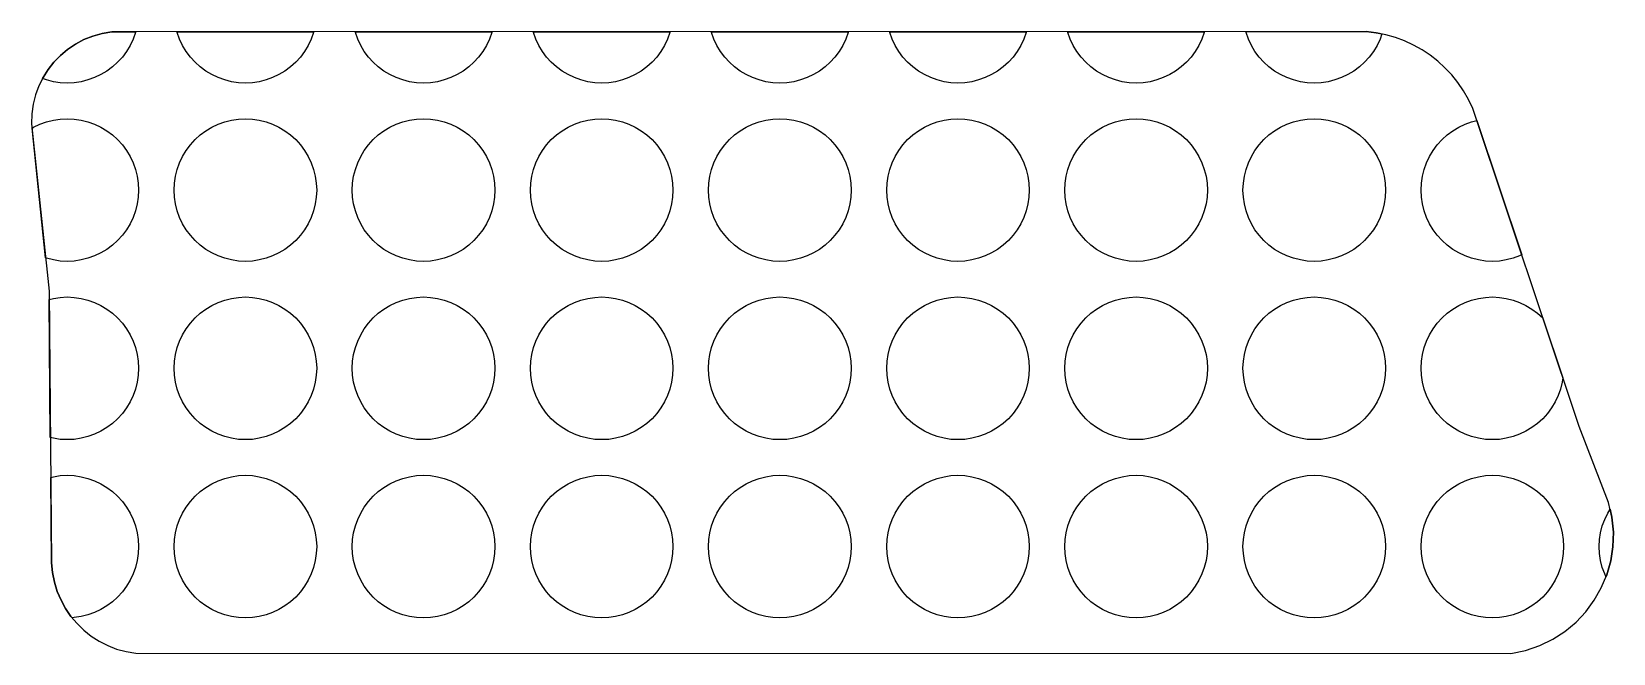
# Model space of a CAD drawing. Header units: millimetres. Extents: x -41 to 93, y -13 to 82.
# Drawn here: x -41.18 to -18.98, y 73.2 to 81.92 of the extents above; entities that cross this region are included whole.
import ezdxf

# ---------------------------------------------------------------- set-up
doc = ezdxf.new("R2010")
doc.units = ezdxf.units.MM
doc.layers.add('background', color=7, linetype='Continuous')
doc.layers.add('outline_1', color=3, linetype='Continuous')

msp = doc.modelspace()

# ---------------------------------------------------------------- linework, layer by layer
at = {"layer": 'background'}
for points in [[(-41.021, 81.276), (-40.951, 81.388), (-40.869, 81.491), (-40.778, 81.586), (-40.677, 81.67), (-40.567, 81.744), (-40.449, 81.807), (-40.324, 81.857), (-40.193, 81.894), (-40.056, 81.917), (-39.722, 81.917), (-39.724, 81.907), (-39.757, 81.815), (-39.799, 81.726), (-39.85, 81.642), (-39.908, 81.563), (-39.974, 81.491), (-40.047, 81.425), (-40.126, 81.366), (-40.21, 81.316), (-40.299, 81.274), (-40.391, 81.241), (-40.486, 81.217), (-40.583, 81.202), (-40.681, 81.198), (-40.779, 81.202), (-40.876, 81.217), (-40.972, 81.241), (-41.029, 81.261)], [(-37.222, 81.917), (-37.224, 81.907), (-37.257, 81.815), (-37.299, 81.726), (-37.35, 81.642), (-37.408, 81.563), (-37.474, 81.491), (-37.547, 81.425), (-37.626, 81.366), (-37.71, 81.316), (-37.799, 81.274), (-37.891, 81.241), (-37.986, 81.217), (-38.083, 81.202), (-38.181, 81.198), (-38.279, 81.202), (-38.376, 81.217), (-38.472, 81.241), (-38.564, 81.274), (-38.653, 81.316), (-38.737, 81.366), (-38.816, 81.425), (-38.888, 81.491), (-38.954, 81.563), (-39.013, 81.642), (-39.063, 81.726), (-39.105, 81.815), (-39.138, 81.907), (-39.141, 81.917)], [(-34.722, 81.917), (-34.724, 81.907), (-34.757, 81.815), (-34.799, 81.726), (-34.85, 81.642), (-34.908, 81.563), (-34.974, 81.491), (-35.047, 81.425), (-35.126, 81.366), (-35.21, 81.316), (-35.299, 81.274), (-35.391, 81.241), (-35.486, 81.217), (-35.583, 81.202), (-35.681, 81.198), (-35.779, 81.202), (-35.876, 81.217), (-35.972, 81.241), (-36.064, 81.274), (-36.153, 81.316), (-36.237, 81.366), (-36.316, 81.425), (-36.388, 81.491), (-36.454, 81.563), (-36.513, 81.642), (-36.563, 81.726), (-36.605, 81.815), (-36.638, 81.907), (-36.641, 81.917)], [(-32.222, 81.918), (-32.224, 81.907), (-32.257, 81.815), (-32.299, 81.726), (-32.35, 81.642), (-32.408, 81.563), (-32.474, 81.491), (-32.547, 81.425), (-32.626, 81.366), (-32.71, 81.316), (-32.799, 81.274), (-32.891, 81.241), (-32.986, 81.217), (-33.083, 81.202), (-33.181, 81.198), (-33.279, 81.202), (-33.376, 81.217), (-33.472, 81.241), (-33.564, 81.274), (-33.653, 81.316), (-33.737, 81.366), (-33.816, 81.425), (-33.888, 81.491), (-33.954, 81.563), (-34.013, 81.642), (-34.063, 81.726), (-34.105, 81.815), (-34.138, 81.907), (-34.141, 81.918)], [(-29.722, 81.918), (-29.724, 81.907), (-29.757, 81.815), (-29.799, 81.726), (-29.85, 81.642), (-29.908, 81.563), (-29.974, 81.491), (-30.047, 81.425), (-30.126, 81.366), (-30.21, 81.316), (-30.299, 81.274), (-30.391, 81.241), (-30.486, 81.217), (-30.583, 81.202), (-30.681, 81.198), (-30.779, 81.202), (-30.876, 81.217), (-30.972, 81.241), (-31.064, 81.274), (-31.153, 81.316), (-31.237, 81.366), (-31.316, 81.425), (-31.388, 81.491), (-31.454, 81.563), (-31.513, 81.642), (-31.563, 81.726), (-31.605, 81.815), (-31.638, 81.907), (-31.641, 81.918)], [(-27.222, 81.918), (-27.224, 81.907), (-27.257, 81.815), (-27.299, 81.726), (-27.35, 81.642), (-27.408, 81.563), (-27.474, 81.491), (-27.547, 81.425), (-27.626, 81.366), (-27.71, 81.316), (-27.799, 81.274), (-27.891, 81.241), (-27.986, 81.217), (-28.083, 81.202), (-28.181, 81.198), (-28.279, 81.202), (-28.376, 81.217), (-28.472, 81.241), (-28.564, 81.274), (-28.653, 81.316), (-28.737, 81.366), (-28.816, 81.425), (-28.888, 81.491), (-28.954, 81.563), (-29.013, 81.642), (-29.063, 81.726), (-29.105, 81.815), (-29.138, 81.907), (-29.141, 81.918)], [(-24.722, 81.918), (-24.724, 81.907), (-24.757, 81.815), (-24.799, 81.726), (-24.85, 81.642), (-24.908, 81.563), (-24.974, 81.491), (-25.047, 81.425), (-25.126, 81.366), (-25.21, 81.316), (-25.299, 81.274), (-25.391, 81.241), (-25.486, 81.217), (-25.583, 81.202), (-25.681, 81.198), (-25.779, 81.202), (-25.876, 81.217), (-25.972, 81.241), (-26.064, 81.274), (-26.153, 81.316), (-26.237, 81.366), (-26.316, 81.425), (-26.388, 81.491), (-26.454, 81.563), (-26.513, 81.642), (-26.563, 81.726), (-26.605, 81.815), (-26.638, 81.907), (-26.641, 81.918)], [(-22.452, 81.919), (-22.312, 81.902), (-22.232, 81.886), (-22.257, 81.815), (-22.299, 81.726), (-22.35, 81.642), (-22.408, 81.563), (-22.474, 81.491), (-22.547, 81.425), (-22.626, 81.366), (-22.71, 81.316), (-22.799, 81.274), (-22.891, 81.241), (-22.986, 81.217), (-23.083, 81.202), (-23.181, 81.198), (-23.279, 81.202), (-23.376, 81.217), (-23.472, 81.241), (-23.564, 81.274), (-23.653, 81.316), (-23.737, 81.366), (-23.816, 81.425), (-23.888, 81.491), (-23.954, 81.563), (-24.013, 81.642), (-24.063, 81.726), (-24.105, 81.815), (-24.138, 81.907), (-24.141, 81.918)], [(-41.175, 80.566), (-41.153, 80.58), (-41.064, 80.621), (-40.972, 80.655), (-40.876, 80.678), (-40.779, 80.693), (-40.681, 80.698), (-40.583, 80.693), (-40.486, 80.678), (-40.391, 80.655), (-40.299, 80.621), (-40.21, 80.58), (-40.126, 80.529), (-40.047, 80.471), (-39.974, 80.405), (-39.908, 80.332), (-39.85, 80.253), (-39.799, 80.169), (-39.757, 80.08), (-39.724, 79.988), (-39.7, 79.893), (-39.686, 79.796), (-39.681, 79.698), (-39.686, 79.6), (-39.7, 79.503), (-39.724, 79.407), (-39.757, 79.315), (-39.799, 79.226), (-39.85, 79.142), (-39.908, 79.063), (-39.974, 78.991), (-40.047, 78.925), (-40.126, 78.866), (-40.21, 78.816), (-40.299, 78.774), (-40.391, 78.741), (-40.486, 78.717), (-40.583, 78.702), (-40.681, 78.698), (-40.779, 78.702), (-40.876, 78.717), (-40.972, 78.741), (-40.986, 78.746)], [(-37.181, 79.698), (-37.186, 79.6), (-37.2, 79.503), (-37.224, 79.407), (-37.257, 79.315), (-37.299, 79.226), (-37.35, 79.142), (-37.408, 79.063), (-37.474, 78.991), (-37.547, 78.925), (-37.626, 78.866), (-37.71, 78.816), (-37.799, 78.774), (-37.891, 78.741), (-37.986, 78.717), (-38.083, 78.702), (-38.181, 78.698), (-38.279, 78.702), (-38.376, 78.717), (-38.472, 78.741), (-38.564, 78.774), (-38.653, 78.816), (-38.737, 78.866), (-38.816, 78.925), (-38.888, 78.991), (-38.954, 79.063), (-39.013, 79.142), (-39.063, 79.226), (-39.105, 79.315), (-39.138, 79.407), (-39.162, 79.503), (-39.176, 79.6), (-39.181, 79.698), (-39.176, 79.796), (-39.162, 79.893), (-39.138, 79.988), (-39.105, 80.08), (-39.063, 80.169), (-39.013, 80.253), (-38.954, 80.332), (-38.888, 80.405), (-38.816, 80.471), (-38.737, 80.529), (-38.653, 80.58), (-38.564, 80.621), (-38.472, 80.655), (-38.376, 80.678), (-38.279, 80.693), (-38.181, 80.698), (-38.083, 80.693), (-37.986, 80.678), (-37.891, 80.655), (-37.799, 80.621), (-37.71, 80.58), (-37.626, 80.529), (-37.547, 80.471), (-37.474, 80.405), (-37.408, 80.332), (-37.35, 80.253), (-37.299, 80.169), (-37.257, 80.08), (-37.224, 79.988), (-37.2, 79.893), (-37.186, 79.796)], [(-34.681, 79.698), (-34.686, 79.6), (-34.7, 79.503), (-34.724, 79.407), (-34.757, 79.315), (-34.799, 79.226), (-34.85, 79.142), (-34.908, 79.063), (-34.974, 78.991), (-35.047, 78.925), (-35.126, 78.866), (-35.21, 78.816), (-35.299, 78.774), (-35.391, 78.741), (-35.486, 78.717), (-35.583, 78.702), (-35.681, 78.698), (-35.779, 78.702), (-35.876, 78.717), (-35.972, 78.741), (-36.064, 78.774), (-36.153, 78.816), (-36.237, 78.866), (-36.316, 78.925), (-36.388, 78.991), (-36.454, 79.063), (-36.513, 79.142), (-36.563, 79.226), (-36.605, 79.315), (-36.638, 79.407), (-36.662, 79.503), (-36.676, 79.6), (-36.681, 79.698), (-36.676, 79.796), (-36.662, 79.893), (-36.638, 79.988), (-36.605, 80.08), (-36.563, 80.169), (-36.513, 80.253), (-36.454, 80.332), (-36.388, 80.405), (-36.316, 80.471), (-36.237, 80.529), (-36.153, 80.58), (-36.064, 80.621), (-35.972, 80.655), (-35.876, 80.678), (-35.779, 80.693), (-35.681, 80.698), (-35.583, 80.693), (-35.486, 80.678), (-35.391, 80.655), (-35.299, 80.621), (-35.21, 80.58), (-35.126, 80.529), (-35.047, 80.471), (-34.974, 80.405), (-34.908, 80.332), (-34.85, 80.253), (-34.799, 80.169), (-34.757, 80.08), (-34.724, 79.988), (-34.7, 79.893), (-34.686, 79.796)], [(-32.181, 79.698), (-32.186, 79.6), (-32.2, 79.503), (-32.224, 79.407), (-32.257, 79.315), (-32.299, 79.226), (-32.35, 79.142), (-32.408, 79.063), (-32.474, 78.991), (-32.547, 78.925), (-32.626, 78.866), (-32.71, 78.816), (-32.799, 78.774), (-32.891, 78.741), (-32.986, 78.717), (-33.083, 78.702), (-33.181, 78.698), (-33.279, 78.702), (-33.376, 78.717), (-33.472, 78.741), (-33.564, 78.774), (-33.653, 78.816), (-33.737, 78.866), (-33.816, 78.925), (-33.888, 78.991), (-33.954, 79.063), (-34.013, 79.142), (-34.063, 79.226), (-34.105, 79.315), (-34.138, 79.407), (-34.162, 79.503), (-34.176, 79.6), (-34.181, 79.698), (-34.176, 79.796), (-34.162, 79.893), (-34.138, 79.988), (-34.105, 80.08), (-34.063, 80.169), (-34.013, 80.253), (-33.954, 80.332), (-33.888, 80.405), (-33.816, 80.471), (-33.737, 80.529), (-33.653, 80.58), (-33.564, 80.621), (-33.472, 80.655), (-33.376, 80.678), (-33.279, 80.693), (-33.181, 80.698), (-33.083, 80.693), (-32.986, 80.678), (-32.891, 80.655), (-32.799, 80.621), (-32.71, 80.58), (-32.626, 80.529), (-32.547, 80.471), (-32.474, 80.405), (-32.408, 80.332), (-32.35, 80.253), (-32.299, 80.169), (-32.257, 80.08), (-32.224, 79.988), (-32.2, 79.893), (-32.186, 79.796)], [(-29.681, 79.698), (-29.686, 79.6), (-29.7, 79.503), (-29.724, 79.407), (-29.757, 79.315), (-29.799, 79.226), (-29.85, 79.142), (-29.908, 79.063), (-29.974, 78.991), (-30.047, 78.925), (-30.126, 78.866), (-30.21, 78.816), (-30.299, 78.774), (-30.391, 78.741), (-30.486, 78.717), (-30.583, 78.702), (-30.681, 78.698), (-30.779, 78.702), (-30.876, 78.717), (-30.972, 78.741), (-31.064, 78.774), (-31.153, 78.816), (-31.237, 78.866), (-31.316, 78.925), (-31.388, 78.991), (-31.454, 79.063), (-31.513, 79.142), (-31.563, 79.226), (-31.605, 79.315), (-31.638, 79.407), (-31.662, 79.503), (-31.676, 79.6), (-31.681, 79.698), (-31.676, 79.796), (-31.662, 79.893), (-31.638, 79.988), (-31.605, 80.08), (-31.563, 80.169), (-31.513, 80.253), (-31.454, 80.332), (-31.388, 80.405), (-31.316, 80.471), (-31.237, 80.529), (-31.153, 80.58), (-31.064, 80.621), (-30.972, 80.655), (-30.876, 80.678), (-30.779, 80.693), (-30.681, 80.698), (-30.583, 80.693), (-30.486, 80.678), (-30.391, 80.655), (-30.299, 80.621), (-30.21, 80.58), (-30.126, 80.529), (-30.047, 80.471), (-29.974, 80.405), (-29.908, 80.332), (-29.85, 80.253), (-29.799, 80.169), (-29.757, 80.08), (-29.724, 79.988), (-29.7, 79.893), (-29.686, 79.796)], [(-27.181, 79.698), (-27.186, 79.6), (-27.2, 79.503), (-27.224, 79.407), (-27.257, 79.315), (-27.299, 79.226), (-27.35, 79.142), (-27.408, 79.063), (-27.474, 78.991), (-27.547, 78.925), (-27.626, 78.866), (-27.71, 78.816), (-27.799, 78.774), (-27.891, 78.741), (-27.986, 78.717), (-28.083, 78.702), (-28.181, 78.698), (-28.279, 78.702), (-28.376, 78.717), (-28.472, 78.741), (-28.564, 78.774), (-28.653, 78.816), (-28.737, 78.866), (-28.816, 78.925), (-28.888, 78.991), (-28.954, 79.063), (-29.013, 79.142), (-29.063, 79.226), (-29.105, 79.315), (-29.138, 79.407), (-29.162, 79.503), (-29.176, 79.6), (-29.181, 79.698), (-29.176, 79.796), (-29.162, 79.893), (-29.138, 79.988), (-29.105, 80.08), (-29.063, 80.169), (-29.013, 80.253), (-28.954, 80.332), (-28.888, 80.405), (-28.816, 80.471), (-28.737, 80.529), (-28.653, 80.58), (-28.564, 80.621), (-28.472, 80.655), (-28.376, 80.678), (-28.279, 80.693), (-28.181, 80.698), (-28.083, 80.693), (-27.986, 80.678), (-27.891, 80.655), (-27.799, 80.621), (-27.71, 80.58), (-27.626, 80.529), (-27.547, 80.471), (-27.474, 80.405), (-27.408, 80.332), (-27.35, 80.253), (-27.299, 80.169), (-27.257, 80.08), (-27.224, 79.988), (-27.2, 79.893), (-27.186, 79.796)], [(-24.681, 79.698), (-24.686, 79.6), (-24.7, 79.503), (-24.724, 79.407), (-24.757, 79.315), (-24.799, 79.226), (-24.85, 79.142), (-24.908, 79.063), (-24.974, 78.991), (-25.047, 78.925), (-25.126, 78.866), (-25.21, 78.816), (-25.299, 78.774), (-25.391, 78.741), (-25.486, 78.717), (-25.583, 78.702), (-25.681, 78.698), (-25.779, 78.702), (-25.876, 78.717), (-25.972, 78.741), (-26.064, 78.774), (-26.153, 78.816), (-26.237, 78.866), (-26.316, 78.925), (-26.388, 78.991), (-26.454, 79.063), (-26.513, 79.142), (-26.563, 79.226), (-26.605, 79.315), (-26.638, 79.407), (-26.662, 79.503), (-26.676, 79.6), (-26.681, 79.698), (-26.676, 79.796), (-26.662, 79.893), (-26.638, 79.988), (-26.605, 80.08), (-26.563, 80.169), (-26.513, 80.253), (-26.454, 80.332), (-26.388, 80.405), (-26.316, 80.471), (-26.237, 80.529), (-26.153, 80.58), (-26.064, 80.621), (-25.972, 80.655), (-25.876, 80.678), (-25.779, 80.693), (-25.681, 80.698), (-25.583, 80.693), (-25.486, 80.678), (-25.391, 80.655), (-25.299, 80.621), (-25.21, 80.58), (-25.126, 80.529), (-25.047, 80.471), (-24.974, 80.405), (-24.908, 80.332), (-24.85, 80.253), (-24.799, 80.169), (-24.757, 80.08), (-24.724, 79.988), (-24.7, 79.893), (-24.686, 79.796)], [(-22.181, 79.698), (-22.186, 79.6), (-22.2, 79.503), (-22.224, 79.407), (-22.257, 79.315), (-22.299, 79.226), (-22.35, 79.142), (-22.408, 79.063), (-22.474, 78.991), (-22.547, 78.925), (-22.626, 78.866), (-22.71, 78.816), (-22.799, 78.774), (-22.891, 78.741), (-22.986, 78.717), (-23.083, 78.702), (-23.181, 78.698), (-23.279, 78.702), (-23.376, 78.717), (-23.472, 78.741), (-23.564, 78.774), (-23.653, 78.816), (-23.737, 78.866), (-23.816, 78.925), (-23.888, 78.991), (-23.954, 79.063), (-24.013, 79.142), (-24.063, 79.226), (-24.105, 79.315), (-24.138, 79.407), (-24.162, 79.503), (-24.176, 79.6), (-24.181, 79.698), (-24.176, 79.796), (-24.162, 79.893), (-24.138, 79.988), (-24.105, 80.08), (-24.063, 80.169), (-24.013, 80.253), (-23.954, 80.332), (-23.888, 80.405), (-23.816, 80.471), (-23.737, 80.529), (-23.653, 80.58), (-23.564, 80.621), (-23.472, 80.655), (-23.376, 80.678), (-23.279, 80.693), (-23.181, 80.698), (-23.083, 80.693), (-22.986, 80.678), (-22.891, 80.655), (-22.799, 80.621), (-22.71, 80.58), (-22.626, 80.529), (-22.547, 80.471), (-22.474, 80.405), (-22.408, 80.332), (-22.35, 80.253), (-22.299, 80.169), (-22.257, 80.08), (-22.224, 79.988), (-22.2, 79.893), (-22.186, 79.796)], [(-20.269, 78.788), (-20.299, 78.774), (-20.391, 78.741), (-20.486, 78.717), (-20.583, 78.702), (-20.681, 78.698), (-20.779, 78.702), (-20.876, 78.717), (-20.972, 78.741), (-21.064, 78.774), (-21.153, 78.816), (-21.237, 78.866), (-21.316, 78.925), (-21.388, 78.991), (-21.454, 79.063), (-21.513, 79.142), (-21.563, 79.226), (-21.605, 79.315), (-21.638, 79.407), (-21.662, 79.503), (-21.676, 79.6), (-21.681, 79.698), (-21.676, 79.796), (-21.662, 79.893), (-21.638, 79.988), (-21.605, 80.08), (-21.563, 80.169), (-21.513, 80.253), (-21.454, 80.332), (-21.388, 80.405), (-21.316, 80.471), (-21.237, 80.529), (-21.153, 80.58), (-21.064, 80.621), (-20.972, 80.655), (-20.901, 80.672)], [(-40.936, 78.163), (-40.876, 78.178), (-40.779, 78.193), (-40.681, 78.198), (-40.583, 78.193), (-40.486, 78.178), (-40.391, 78.155), (-40.299, 78.121), (-40.21, 78.08), (-40.126, 78.029), (-40.047, 77.971), (-39.974, 77.905), (-39.908, 77.832), (-39.85, 77.753), (-39.799, 77.669), (-39.757, 77.58), (-39.724, 77.488), (-39.7, 77.393), (-39.686, 77.296), (-39.681, 77.198), (-39.686, 77.1), (-39.7, 77.003), (-39.724, 76.907), (-39.757, 76.815), (-39.799, 76.726), (-39.85, 76.642), (-39.908, 76.563), (-39.974, 76.491), (-40.047, 76.425), (-40.126, 76.366), (-40.21, 76.316), (-40.299, 76.274), (-40.391, 76.241), (-40.486, 76.217), (-40.583, 76.202), (-40.681, 76.198), (-40.779, 76.202), (-40.876, 76.217), (-40.919, 76.227)], [(-37.181, 77.198), (-37.186, 77.1), (-37.2, 77.003), (-37.224, 76.907), (-37.257, 76.815), (-37.299, 76.726), (-37.35, 76.642), (-37.408, 76.563), (-37.474, 76.491), (-37.547, 76.425), (-37.626, 76.366), (-37.71, 76.316), (-37.799, 76.274), (-37.891, 76.241), (-37.986, 76.217), (-38.083, 76.202), (-38.181, 76.198), (-38.279, 76.202), (-38.376, 76.217), (-38.472, 76.241), (-38.564, 76.274), (-38.653, 76.316), (-38.737, 76.366), (-38.816, 76.425), (-38.888, 76.491), (-38.954, 76.563), (-39.013, 76.642), (-39.063, 76.726), (-39.105, 76.815), (-39.138, 76.907), (-39.162, 77.003), (-39.176, 77.1), (-39.181, 77.198), (-39.176, 77.296), (-39.162, 77.393), (-39.138, 77.488), (-39.105, 77.58), (-39.063, 77.669), (-39.013, 77.753), (-38.954, 77.832), (-38.888, 77.905), (-38.816, 77.971), (-38.737, 78.029), (-38.653, 78.08), (-38.564, 78.121), (-38.472, 78.155), (-38.376, 78.178), (-38.279, 78.193), (-38.181, 78.198), (-38.083, 78.193), (-37.986, 78.178), (-37.891, 78.155), (-37.799, 78.121), (-37.71, 78.08), (-37.626, 78.029), (-37.547, 77.971), (-37.474, 77.905), (-37.408, 77.832), (-37.35, 77.753), (-37.299, 77.669), (-37.257, 77.58), (-37.224, 77.488), (-37.2, 77.393), (-37.186, 77.296)], [(-34.681, 77.198), (-34.686, 77.1), (-34.7, 77.003), (-34.724, 76.907), (-34.757, 76.815), (-34.799, 76.726), (-34.85, 76.642), (-34.908, 76.563), (-34.974, 76.491), (-35.047, 76.425), (-35.126, 76.366), (-35.21, 76.316), (-35.299, 76.274), (-35.391, 76.241), (-35.486, 76.217), (-35.583, 76.202), (-35.681, 76.198), (-35.779, 76.202), (-35.876, 76.217), (-35.972, 76.241), (-36.064, 76.274), (-36.153, 76.316), (-36.237, 76.366), (-36.316, 76.425), (-36.388, 76.491), (-36.454, 76.563), (-36.513, 76.642), (-36.563, 76.726), (-36.605, 76.815), (-36.638, 76.907), (-36.662, 77.003), (-36.676, 77.1), (-36.681, 77.198), (-36.676, 77.296), (-36.662, 77.393), (-36.638, 77.488), (-36.605, 77.58), (-36.563, 77.669), (-36.513, 77.753), (-36.454, 77.832), (-36.388, 77.905), (-36.316, 77.971), (-36.237, 78.029), (-36.153, 78.08), (-36.064, 78.121), (-35.972, 78.155), (-35.876, 78.178), (-35.779, 78.193), (-35.681, 78.198), (-35.583, 78.193), (-35.486, 78.178), (-35.391, 78.155), (-35.299, 78.121), (-35.21, 78.08), (-35.126, 78.029), (-35.047, 77.971), (-34.974, 77.905), (-34.908, 77.832), (-34.85, 77.753), (-34.799, 77.669), (-34.757, 77.58), (-34.724, 77.488), (-34.7, 77.393), (-34.686, 77.296)], [(-32.181, 77.198), (-32.186, 77.1), (-32.2, 77.003), (-32.224, 76.907), (-32.257, 76.815), (-32.299, 76.726), (-32.35, 76.642), (-32.408, 76.563), (-32.474, 76.491), (-32.547, 76.425), (-32.626, 76.366), (-32.71, 76.316), (-32.799, 76.274), (-32.891, 76.241), (-32.986, 76.217), (-33.083, 76.202), (-33.181, 76.198), (-33.279, 76.202), (-33.376, 76.217), (-33.472, 76.241), (-33.564, 76.274), (-33.653, 76.316), (-33.737, 76.366), (-33.816, 76.425), (-33.888, 76.491), (-33.954, 76.563), (-34.013, 76.642), (-34.063, 76.726), (-34.105, 76.815), (-34.138, 76.907), (-34.162, 77.003), (-34.176, 77.1), (-34.181, 77.198), (-34.176, 77.296), (-34.162, 77.393), (-34.138, 77.488), (-34.105, 77.58), (-34.063, 77.669), (-34.013, 77.753), (-33.954, 77.832), (-33.888, 77.905), (-33.816, 77.971), (-33.737, 78.029), (-33.653, 78.08), (-33.564, 78.121), (-33.472, 78.155), (-33.376, 78.178), (-33.279, 78.193), (-33.181, 78.198), (-33.083, 78.193), (-32.986, 78.178), (-32.891, 78.155), (-32.799, 78.121), (-32.71, 78.08), (-32.626, 78.029), (-32.547, 77.971), (-32.474, 77.905), (-32.408, 77.832), (-32.35, 77.753), (-32.299, 77.669), (-32.257, 77.58), (-32.224, 77.488), (-32.2, 77.393), (-32.186, 77.296)], [(-29.681, 77.198), (-29.686, 77.1), (-29.7, 77.003), (-29.724, 76.907), (-29.757, 76.815), (-29.799, 76.726), (-29.85, 76.642), (-29.908, 76.563), (-29.974, 76.491), (-30.047, 76.425), (-30.126, 76.366), (-30.21, 76.316), (-30.299, 76.274), (-30.391, 76.241), (-30.486, 76.217), (-30.583, 76.202), (-30.681, 76.198), (-30.779, 76.202), (-30.876, 76.217), (-30.972, 76.241), (-31.064, 76.274), (-31.153, 76.316), (-31.237, 76.366), (-31.316, 76.425), (-31.388, 76.491), (-31.454, 76.563), (-31.513, 76.642), (-31.563, 76.726), (-31.605, 76.815), (-31.638, 76.907), (-31.662, 77.003), (-31.676, 77.1), (-31.681, 77.198), (-31.676, 77.296), (-31.662, 77.393), (-31.638, 77.488), (-31.605, 77.58), (-31.563, 77.669), (-31.513, 77.753), (-31.454, 77.832), (-31.388, 77.905), (-31.316, 77.971), (-31.237, 78.029), (-31.153, 78.08), (-31.064, 78.121), (-30.972, 78.155), (-30.876, 78.178), (-30.779, 78.193), (-30.681, 78.198), (-30.583, 78.193), (-30.486, 78.178), (-30.391, 78.155), (-30.299, 78.121), (-30.21, 78.08), (-30.126, 78.029), (-30.047, 77.971), (-29.974, 77.905), (-29.908, 77.832), (-29.85, 77.753), (-29.799, 77.669), (-29.757, 77.58), (-29.724, 77.488), (-29.7, 77.393), (-29.686, 77.296)], [(-27.181, 77.198), (-27.186, 77.1), (-27.2, 77.003), (-27.224, 76.907), (-27.257, 76.815), (-27.299, 76.726), (-27.35, 76.642), (-27.408, 76.563), (-27.474, 76.491), (-27.547, 76.425), (-27.626, 76.366), (-27.71, 76.316), (-27.799, 76.274), (-27.891, 76.241), (-27.986, 76.217), (-28.083, 76.202), (-28.181, 76.198), (-28.279, 76.202), (-28.376, 76.217), (-28.472, 76.241), (-28.564, 76.274), (-28.653, 76.316), (-28.737, 76.366), (-28.816, 76.425), (-28.888, 76.491), (-28.954, 76.563), (-29.013, 76.642), (-29.063, 76.726), (-29.105, 76.815), (-29.138, 76.907), (-29.162, 77.003), (-29.176, 77.1), (-29.181, 77.198), (-29.176, 77.296), (-29.162, 77.393), (-29.138, 77.488), (-29.105, 77.58), (-29.063, 77.669), (-29.013, 77.753), (-28.954, 77.832), (-28.888, 77.905), (-28.816, 77.971), (-28.737, 78.029), (-28.653, 78.08), (-28.564, 78.121), (-28.472, 78.155), (-28.376, 78.178), (-28.279, 78.193), (-28.181, 78.198), (-28.083, 78.193), (-27.986, 78.178), (-27.891, 78.155), (-27.799, 78.121), (-27.71, 78.08), (-27.626, 78.029), (-27.547, 77.971), (-27.474, 77.905), (-27.408, 77.832), (-27.35, 77.753), (-27.299, 77.669), (-27.257, 77.58), (-27.224, 77.488), (-27.2, 77.393), (-27.186, 77.296)], [(-24.681, 77.198), (-24.686, 77.1), (-24.7, 77.003), (-24.724, 76.907), (-24.757, 76.815), (-24.799, 76.726), (-24.85, 76.642), (-24.908, 76.563), (-24.974, 76.491), (-25.047, 76.425), (-25.126, 76.366), (-25.21, 76.316), (-25.299, 76.274), (-25.391, 76.241), (-25.486, 76.217), (-25.583, 76.202), (-25.681, 76.198), (-25.779, 76.202), (-25.876, 76.217), (-25.972, 76.241), (-26.064, 76.274), (-26.153, 76.316), (-26.237, 76.366), (-26.316, 76.425), (-26.388, 76.491), (-26.454, 76.563), (-26.513, 76.642), (-26.563, 76.726), (-26.605, 76.815), (-26.638, 76.907), (-26.662, 77.003), (-26.676, 77.1), (-26.681, 77.198), (-26.676, 77.296), (-26.662, 77.393), (-26.638, 77.488), (-26.605, 77.58), (-26.563, 77.669), (-26.513, 77.753), (-26.454, 77.832), (-26.388, 77.905), (-26.316, 77.971), (-26.237, 78.029), (-26.153, 78.08), (-26.064, 78.121), (-25.972, 78.155), (-25.876, 78.178), (-25.779, 78.193), (-25.681, 78.198), (-25.583, 78.193), (-25.486, 78.178), (-25.391, 78.155), (-25.299, 78.121), (-25.21, 78.08), (-25.126, 78.029), (-25.047, 77.971), (-24.974, 77.905), (-24.908, 77.832), (-24.85, 77.753), (-24.799, 77.669), (-24.757, 77.58), (-24.724, 77.488), (-24.7, 77.393), (-24.686, 77.296)], [(-22.181, 77.198), (-22.186, 77.1), (-22.2, 77.003), (-22.224, 76.907), (-22.257, 76.815), (-22.299, 76.726), (-22.35, 76.642), (-22.408, 76.563), (-22.474, 76.491), (-22.547, 76.425), (-22.626, 76.366), (-22.71, 76.316), (-22.799, 76.274), (-22.891, 76.241), (-22.986, 76.217), (-23.083, 76.202), (-23.181, 76.198), (-23.279, 76.202), (-23.376, 76.217), (-23.472, 76.241), (-23.564, 76.274), (-23.653, 76.316), (-23.737, 76.366), (-23.816, 76.425), (-23.888, 76.491), (-23.954, 76.563), (-24.013, 76.642), (-24.063, 76.726), (-24.105, 76.815), (-24.138, 76.907), (-24.162, 77.003), (-24.176, 77.1), (-24.181, 77.198), (-24.176, 77.296), (-24.162, 77.393), (-24.138, 77.488), (-24.105, 77.58), (-24.063, 77.669), (-24.013, 77.753), (-23.954, 77.832), (-23.888, 77.905), (-23.816, 77.971), (-23.737, 78.029), (-23.653, 78.08), (-23.564, 78.121), (-23.472, 78.155), (-23.376, 78.178), (-23.279, 78.193), (-23.181, 78.198), (-23.083, 78.193), (-22.986, 78.178), (-22.891, 78.155), (-22.799, 78.121), (-22.71, 78.08), (-22.626, 78.029), (-22.547, 77.971), (-22.474, 77.905), (-22.408, 77.832), (-22.35, 77.753), (-22.299, 77.669), (-22.257, 77.58), (-22.224, 77.488), (-22.2, 77.393), (-22.186, 77.296)], [(-19.691, 77.064), (-19.7, 77.003), (-19.724, 76.907), (-19.757, 76.815), (-19.799, 76.726), (-19.85, 76.642), (-19.908, 76.563), (-19.974, 76.491), (-20.047, 76.425), (-20.126, 76.366), (-20.21, 76.316), (-20.299, 76.274), (-20.391, 76.241), (-20.486, 76.217), (-20.583, 76.202), (-20.681, 76.198), (-20.779, 76.202), (-20.876, 76.217), (-20.972, 76.241), (-21.064, 76.274), (-21.153, 76.316), (-21.237, 76.366), (-21.316, 76.425), (-21.388, 76.491), (-21.454, 76.563), (-21.513, 76.642), (-21.563, 76.726), (-21.605, 76.815), (-21.638, 76.907), (-21.662, 77.003), (-21.676, 77.1), (-21.681, 77.198), (-21.676, 77.296), (-21.662, 77.393), (-21.638, 77.488), (-21.605, 77.58), (-21.563, 77.669), (-21.513, 77.753), (-21.454, 77.832), (-21.388, 77.905), (-21.316, 77.971), (-21.237, 78.029), (-21.153, 78.08), (-21.064, 78.121), (-20.972, 78.155), (-20.876, 78.178), (-20.779, 78.193), (-20.681, 78.198), (-20.583, 78.193), (-20.486, 78.178), (-20.391, 78.155), (-20.299, 78.121), (-20.21, 78.08), (-20.126, 78.029), (-20.047, 77.971), (-19.974, 77.905), (-19.972, 77.903)], [(-40.63, 73.72), (-40.705, 73.829), (-40.769, 73.946), (-40.822, 74.07), (-40.862, 74.199), (-40.889, 74.333), (-40.903, 74.472), (-40.914, 75.669), (-40.876, 75.678), (-40.779, 75.693), (-40.681, 75.698), (-40.583, 75.693), (-40.486, 75.678), (-40.391, 75.655), (-40.299, 75.621), (-40.21, 75.58), (-40.126, 75.529), (-40.047, 75.471), (-39.974, 75.405), (-39.908, 75.332), (-39.85, 75.253), (-39.799, 75.169), (-39.757, 75.08), (-39.724, 74.988), (-39.7, 74.893), (-39.686, 74.796), (-39.681, 74.698), (-39.686, 74.6), (-39.7, 74.503), (-39.724, 74.407), (-39.757, 74.315), (-39.799, 74.226), (-39.85, 74.142), (-39.908, 74.063), (-39.974, 73.991), (-40.047, 73.925), (-40.126, 73.866), (-40.21, 73.816), (-40.299, 73.774), (-40.391, 73.741), (-40.486, 73.717), (-40.583, 73.702), (-40.614, 73.701)], [(-37.181, 74.698), (-37.186, 74.6), (-37.2, 74.503), (-37.224, 74.407), (-37.257, 74.315), (-37.299, 74.226), (-37.35, 74.142), (-37.408, 74.063), (-37.474, 73.991), (-37.547, 73.925), (-37.626, 73.866), (-37.71, 73.816), (-37.799, 73.774), (-37.891, 73.741), (-37.986, 73.717), (-38.083, 73.702), (-38.181, 73.698), (-38.279, 73.702), (-38.376, 73.717), (-38.472, 73.741), (-38.564, 73.774), (-38.653, 73.816), (-38.737, 73.866), (-38.816, 73.925), (-38.888, 73.991), (-38.954, 74.063), (-39.013, 74.142), (-39.063, 74.226), (-39.105, 74.315), (-39.138, 74.407), (-39.162, 74.503), (-39.176, 74.6), (-39.181, 74.698), (-39.176, 74.796), (-39.162, 74.893), (-39.138, 74.988), (-39.105, 75.08), (-39.063, 75.169), (-39.013, 75.253), (-38.954, 75.332), (-38.888, 75.405), (-38.816, 75.471), (-38.737, 75.529), (-38.653, 75.58), (-38.564, 75.621), (-38.472, 75.655), (-38.376, 75.678), (-38.279, 75.693), (-38.181, 75.698), (-38.083, 75.693), (-37.986, 75.678), (-37.891, 75.655), (-37.799, 75.621), (-37.71, 75.58), (-37.626, 75.529), (-37.547, 75.471), (-37.474, 75.405), (-37.408, 75.332), (-37.35, 75.253), (-37.299, 75.169), (-37.257, 75.08), (-37.224, 74.988), (-37.2, 74.893), (-37.186, 74.796)], [(-34.681, 74.698), (-34.686, 74.6), (-34.7, 74.503), (-34.724, 74.407), (-34.757, 74.315), (-34.799, 74.226), (-34.85, 74.142), (-34.908, 74.063), (-34.974, 73.991), (-35.047, 73.925), (-35.126, 73.866), (-35.21, 73.816), (-35.299, 73.774), (-35.391, 73.741), (-35.486, 73.717), (-35.583, 73.702), (-35.681, 73.698), (-35.779, 73.702), (-35.876, 73.717), (-35.972, 73.741), (-36.064, 73.774), (-36.153, 73.816), (-36.237, 73.866), (-36.316, 73.925), (-36.388, 73.991), (-36.454, 74.063), (-36.513, 74.142), (-36.563, 74.226), (-36.605, 74.315), (-36.638, 74.407), (-36.662, 74.503), (-36.676, 74.6), (-36.681, 74.698), (-36.676, 74.796), (-36.662, 74.893), (-36.638, 74.988), (-36.605, 75.08), (-36.563, 75.169), (-36.513, 75.253), (-36.454, 75.332), (-36.388, 75.405), (-36.316, 75.471), (-36.237, 75.529), (-36.153, 75.58), (-36.064, 75.621), (-35.972, 75.655), (-35.876, 75.678), (-35.779, 75.693), (-35.681, 75.698), (-35.583, 75.693), (-35.486, 75.678), (-35.391, 75.655), (-35.299, 75.621), (-35.21, 75.58), (-35.126, 75.529), (-35.047, 75.471), (-34.974, 75.405), (-34.908, 75.332), (-34.85, 75.253), (-34.799, 75.169), (-34.757, 75.08), (-34.724, 74.988), (-34.7, 74.893), (-34.686, 74.796)], [(-32.181, 74.698), (-32.186, 74.6), (-32.2, 74.503), (-32.224, 74.407), (-32.257, 74.315), (-32.299, 74.226), (-32.35, 74.142), (-32.408, 74.063), (-32.474, 73.991), (-32.547, 73.925), (-32.626, 73.866), (-32.71, 73.816), (-32.799, 73.774), (-32.891, 73.741), (-32.986, 73.717), (-33.083, 73.702), (-33.181, 73.698), (-33.279, 73.702), (-33.376, 73.717), (-33.472, 73.741), (-33.564, 73.774), (-33.653, 73.816), (-33.737, 73.866), (-33.816, 73.925), (-33.888, 73.991), (-33.954, 74.063), (-34.013, 74.142), (-34.063, 74.226), (-34.105, 74.315), (-34.138, 74.407), (-34.162, 74.503), (-34.176, 74.6), (-34.181, 74.698), (-34.176, 74.796), (-34.162, 74.893), (-34.138, 74.988), (-34.105, 75.08), (-34.063, 75.169), (-34.013, 75.253), (-33.954, 75.332), (-33.888, 75.405), (-33.816, 75.471), (-33.737, 75.529), (-33.653, 75.58), (-33.564, 75.621), (-33.472, 75.655), (-33.376, 75.678), (-33.279, 75.693), (-33.181, 75.698), (-33.083, 75.693), (-32.986, 75.678), (-32.891, 75.655), (-32.799, 75.621), (-32.71, 75.58), (-32.626, 75.529), (-32.547, 75.471), (-32.474, 75.405), (-32.408, 75.332), (-32.35, 75.253), (-32.299, 75.169), (-32.257, 75.08), (-32.224, 74.988), (-32.2, 74.893), (-32.186, 74.796)], [(-29.681, 74.698), (-29.686, 74.6), (-29.7, 74.503), (-29.724, 74.407), (-29.757, 74.315), (-29.799, 74.226), (-29.85, 74.142), (-29.908, 74.063), (-29.974, 73.991), (-30.047, 73.925), (-30.126, 73.866), (-30.21, 73.816), (-30.299, 73.774), (-30.391, 73.741), (-30.486, 73.717), (-30.583, 73.702), (-30.681, 73.698), (-30.779, 73.702), (-30.876, 73.717), (-30.972, 73.741), (-31.064, 73.774), (-31.153, 73.816), (-31.237, 73.866), (-31.316, 73.925), (-31.388, 73.991), (-31.454, 74.063), (-31.513, 74.142), (-31.563, 74.226), (-31.605, 74.315), (-31.638, 74.407), (-31.662, 74.503), (-31.676, 74.6), (-31.681, 74.698), (-31.676, 74.796), (-31.662, 74.893), (-31.638, 74.988), (-31.605, 75.08), (-31.563, 75.169), (-31.513, 75.253), (-31.454, 75.332), (-31.388, 75.405), (-31.316, 75.471), (-31.237, 75.529), (-31.153, 75.58), (-31.064, 75.621), (-30.972, 75.655), (-30.876, 75.678), (-30.779, 75.693), (-30.681, 75.698), (-30.583, 75.693), (-30.486, 75.678), (-30.391, 75.655), (-30.299, 75.621), (-30.21, 75.58), (-30.126, 75.529), (-30.047, 75.471), (-29.974, 75.405), (-29.908, 75.332), (-29.85, 75.253), (-29.799, 75.169), (-29.757, 75.08), (-29.724, 74.988), (-29.7, 74.893), (-29.686, 74.796)], [(-27.181, 74.698), (-27.186, 74.6), (-27.2, 74.503), (-27.224, 74.407), (-27.257, 74.315), (-27.299, 74.226), (-27.35, 74.142), (-27.408, 74.063), (-27.474, 73.991), (-27.547, 73.925), (-27.626, 73.866), (-27.71, 73.816), (-27.799, 73.774), (-27.891, 73.741), (-27.986, 73.717), (-28.083, 73.702), (-28.181, 73.698), (-28.279, 73.702), (-28.376, 73.717), (-28.472, 73.741), (-28.564, 73.774), (-28.653, 73.816), (-28.737, 73.866), (-28.816, 73.925), (-28.888, 73.991), (-28.954, 74.063), (-29.013, 74.142), (-29.063, 74.226), (-29.105, 74.315), (-29.138, 74.407), (-29.162, 74.503), (-29.176, 74.6), (-29.181, 74.698), (-29.176, 74.796), (-29.162, 74.893), (-29.138, 74.988), (-29.105, 75.08), (-29.063, 75.169), (-29.013, 75.253), (-28.954, 75.332), (-28.888, 75.405), (-28.816, 75.471), (-28.737, 75.529), (-28.653, 75.58), (-28.564, 75.621), (-28.472, 75.655), (-28.376, 75.678), (-28.279, 75.693), (-28.181, 75.698), (-28.083, 75.693), (-27.986, 75.678), (-27.891, 75.655), (-27.799, 75.621), (-27.71, 75.58), (-27.626, 75.529), (-27.547, 75.471), (-27.474, 75.405), (-27.408, 75.332), (-27.35, 75.253), (-27.299, 75.169), (-27.257, 75.08), (-27.224, 74.988), (-27.2, 74.893), (-27.186, 74.796)], [(-24.681, 74.698), (-24.686, 74.6), (-24.7, 74.503), (-24.724, 74.407), (-24.757, 74.315), (-24.799, 74.226), (-24.85, 74.142), (-24.908, 74.063), (-24.974, 73.991), (-25.047, 73.925), (-25.126, 73.866), (-25.21, 73.816), (-25.299, 73.774), (-25.391, 73.741), (-25.486, 73.717), (-25.583, 73.702), (-25.681, 73.698), (-25.779, 73.702), (-25.876, 73.717), (-25.972, 73.741), (-26.064, 73.774), (-26.153, 73.816), (-26.237, 73.866), (-26.316, 73.925), (-26.388, 73.991), (-26.454, 74.063), (-26.513, 74.142), (-26.563, 74.226), (-26.605, 74.315), (-26.638, 74.407), (-26.662, 74.503), (-26.676, 74.6), (-26.681, 74.698), (-26.676, 74.796), (-26.662, 74.893), (-26.638, 74.988), (-26.605, 75.08), (-26.563, 75.169), (-26.513, 75.253), (-26.454, 75.332), (-26.388, 75.405), (-26.316, 75.471), (-26.237, 75.529), (-26.153, 75.58), (-26.064, 75.621), (-25.972, 75.655), (-25.876, 75.678), (-25.779, 75.693), (-25.681, 75.698), (-25.583, 75.693), (-25.486, 75.678), (-25.391, 75.655), (-25.299, 75.621), (-25.21, 75.58), (-25.126, 75.529), (-25.047, 75.471), (-24.974, 75.405), (-24.908, 75.332), (-24.85, 75.253), (-24.799, 75.169), (-24.757, 75.08), (-24.724, 74.988), (-24.7, 74.893), (-24.686, 74.796)], [(-22.181, 74.698), (-22.186, 74.6), (-22.2, 74.503), (-22.224, 74.407), (-22.257, 74.315), (-22.299, 74.226), (-22.35, 74.142), (-22.408, 74.063), (-22.474, 73.991), (-22.547, 73.925), (-22.626, 73.866), (-22.71, 73.816), (-22.799, 73.774), (-22.891, 73.741), (-22.986, 73.717), (-23.083, 73.702), (-23.181, 73.698), (-23.279, 73.702), (-23.376, 73.717), (-23.472, 73.741), (-23.564, 73.774), (-23.653, 73.816), (-23.737, 73.866), (-23.816, 73.925), (-23.888, 73.991), (-23.954, 74.063), (-24.013, 74.142), (-24.063, 74.226), (-24.105, 74.315), (-24.138, 74.407), (-24.162, 74.503), (-24.176, 74.6), (-24.181, 74.698), (-24.176, 74.796), (-24.162, 74.893), (-24.138, 74.988), (-24.105, 75.08), (-24.063, 75.169), (-24.013, 75.253), (-23.954, 75.332), (-23.888, 75.405), (-23.816, 75.471), (-23.737, 75.529), (-23.653, 75.58), (-23.564, 75.621), (-23.472, 75.655), (-23.376, 75.678), (-23.279, 75.693), (-23.181, 75.698), (-23.083, 75.693), (-22.986, 75.678), (-22.891, 75.655), (-22.799, 75.621), (-22.71, 75.58), (-22.626, 75.529), (-22.547, 75.471), (-22.474, 75.405), (-22.408, 75.332), (-22.35, 75.253), (-22.299, 75.169), (-22.257, 75.08), (-22.224, 74.988), (-22.2, 74.893), (-22.186, 74.796)], [(-19.681, 74.698), (-19.686, 74.6), (-19.7, 74.503), (-19.724, 74.407), (-19.757, 74.315), (-19.799, 74.226), (-19.85, 74.142), (-19.908, 74.063), (-19.974, 73.991), (-20.047, 73.925), (-20.126, 73.866), (-20.21, 73.816), (-20.299, 73.774), (-20.391, 73.741), (-20.486, 73.717), (-20.583, 73.702), (-20.681, 73.698), (-20.779, 73.702), (-20.876, 73.717), (-20.972, 73.741), (-21.064, 73.774), (-21.153, 73.816), (-21.237, 73.866), (-21.316, 73.925), (-21.388, 73.991), (-21.454, 74.063), (-21.513, 74.142), (-21.563, 74.226), (-21.605, 74.315), (-21.638, 74.407), (-21.662, 74.503), (-21.676, 74.6), (-21.681, 74.698), (-21.676, 74.796), (-21.662, 74.893), (-21.638, 74.988), (-21.605, 75.08), (-21.563, 75.169), (-21.513, 75.253), (-21.454, 75.332), (-21.388, 75.405), (-21.316, 75.471), (-21.237, 75.529), (-21.153, 75.58), (-21.064, 75.621), (-20.972, 75.655), (-20.876, 75.678), (-20.779, 75.693), (-20.681, 75.698), (-20.583, 75.693), (-20.486, 75.678), (-20.391, 75.655), (-20.299, 75.621), (-20.21, 75.58), (-20.126, 75.529), (-20.047, 75.471), (-19.974, 75.405), (-19.908, 75.332), (-19.85, 75.253), (-19.799, 75.169), (-19.757, 75.08), (-19.724, 74.988), (-19.7, 74.893), (-19.686, 74.796)], [(-19.003, 75.109), (-18.983, 74.902), (-18.99, 74.697), (-19.021, 74.497), (-19.076, 74.303), (-19.087, 74.277), (-19.105, 74.315), (-19.138, 74.407), (-19.162, 74.503), (-19.176, 74.6), (-19.181, 74.698), (-19.176, 74.796), (-19.162, 74.893), (-19.138, 74.988), (-19.105, 75.08), (-19.063, 75.169), (-19.03, 75.225)]]:
    msp.add_lwpolyline(points, close=True, dxfattribs=at)
at = {"layer": 'outline_1'}
msp.add_lwpolyline([(-19.463, 76.383), (-20.957, 80.841), (-21.018, 80.969), (-21.087, 81.09), (-21.165, 81.204), (-21.252, 81.312), (-21.346, 81.412), (-21.447, 81.504), (-21.555, 81.588), (-21.668, 81.664), (-21.788, 81.731), (-21.913, 81.788), (-22.042, 81.836), (-22.176, 81.874), (-22.312, 81.902), (-22.452, 81.919), (-40.056, 81.917), (-40.193, 81.894), (-40.324, 81.857), (-40.449, 81.807), (-40.567, 81.744), (-40.677, 81.67), (-40.778, 81.586), (-40.869, 81.491), (-40.951, 81.388), (-41.021, 81.276), (-41.08, 81.158), (-41.126, 81.033), (-41.159, 80.902), (-41.177, 80.767), (-41.181, 80.628), (-40.937, 78.279), (-40.903, 74.472), (-40.889, 74.333), (-40.862, 74.199), (-40.822, 74.07), (-40.769, 73.946), (-40.705, 73.829), (-40.63, 73.72), (-40.544, 73.619), (-40.449, 73.526), (-40.345, 73.444), (-40.233, 73.371), (-40.114, 73.311), (-39.988, 73.262), (-39.856, 73.226), (-39.718, 73.204), (-20.424, 73.201), (-20.214, 73.243), (-20.016, 73.309), (-19.832, 73.399), (-19.662, 73.509), (-19.507, 73.638), (-19.37, 73.784), (-19.252, 73.945), (-19.153, 74.119), (-19.076, 74.303), (-19.021, 74.497), (-18.99, 74.697), (-18.983, 74.902), (-19.003, 75.109), (-19.051, 75.318), (-19.463, 76.383)], close=True, dxfattribs=at)

doc.saveas('drawing.dxf')
